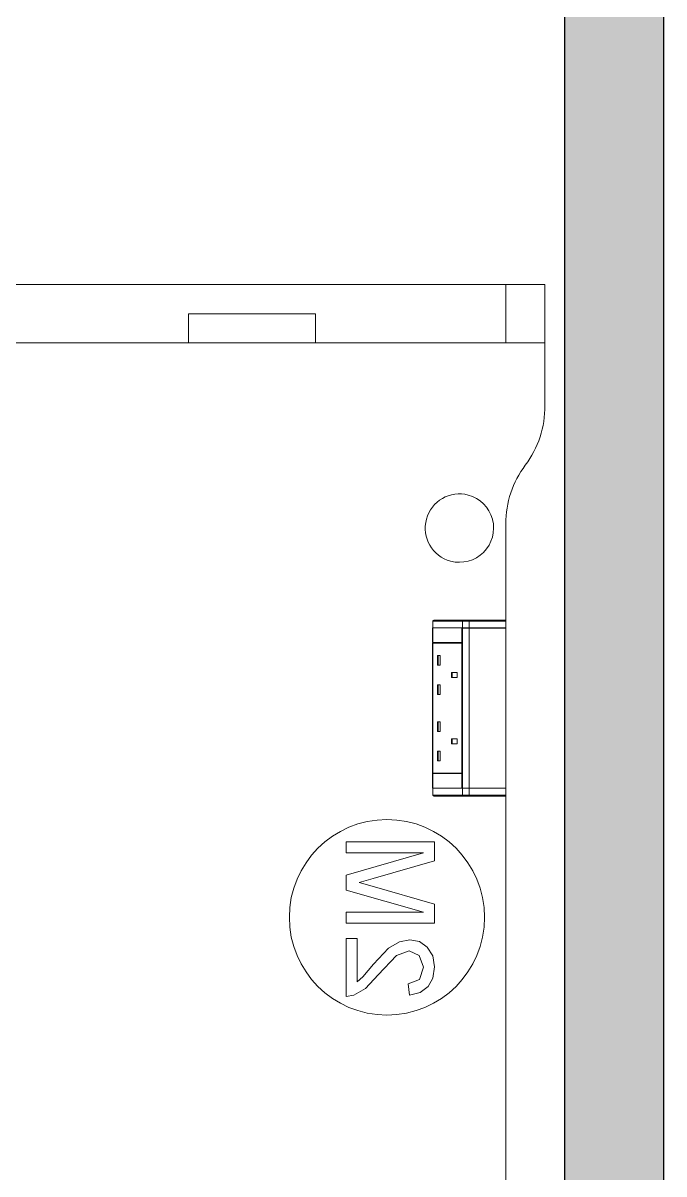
# Model space of a CAD drawing. Header units: millimetres. Extents: x 155927 to 317870, y -36033 to 97293.
# Drawn here: x 210035 to 210692, y 10074 to 11252 of the extents above; entities that cross this region are included whole.
import ezdxf

# ---------------------------------------------------------------- set-up
doc = ezdxf.new("R2010")
doc.units = ezdxf.units.MM
doc.header["$MEASUREMENT"] = 0
for name, color, linetype, lineweight in [('A-WALL-PATT', 7, 'CONTINUOUS', 9), ('I-FURN', 8, 'CONTINUOUS', 9), ('I-WALL', 7, 'CONTINUOUS', 9)]:
    doc.layers.add(name, color=color, linetype=linetype, lineweight=lineweight)

msp = doc.modelspace()

# ---------------------------------------------------------------- hatches: boundary and pattern name
at = {"layer": 'A-WALL-PATT'}
msp.add_hatch(color=256, dxfattribs=at).paths.add_polyline_path([(210604.5, 9369.6), (210691.8, 9369.6), (210691.8, 13505.6), (210589.8, 13505.6), (210589.8, 9369.6)], flags=0)

# ---------------------------------------------------------------- linework, layer by layer
at = {"layer": 'I-FURN'}
for p, q in [((209769.8, 10984.7), (210569.8, 10984.7)), ((210569.8, 10984.7), (209769.8, 10984.7)), ((209769.8, 10984.7), (210569.8, 10984.7)), ((210529.8, 10984.7), (209809.8, 10984.7)), ((210569.8, 10984.7), (210529.8, 10984.7)), ((210529.8, 10984.7), (210529.8, 10924.7)), ((210529.8, 10984.7), (210529.8, 10924.7)), ((210569.8, 10984.7), (210569.8, 10924.7)), ((210569.8, 10984.7), (210569.8, 10924.7)), ((210569.8, 10860.8), (210569.8, 10984.7)), ((210569.8, 10984.7), (210569.8, 10860.8)), ((210204.8, 10954.7), (210334.8, 10954.7)), ((210334.8, 10954.7), (210204.8, 10954.7)), ((210204.8, 10954.7), (210204.8, 10924.7)), ((210204.8, 10924.7), (210204.8, 10954.7)), ((210334.8, 10954.7), (210334.8, 10924.7)), ((210334.8, 10954.7), (210334.8, 10924.7)), ((210204.8, 10924.7), (209769.8, 10924.7)), ((209809.8, 10924.7), (210529.8, 10924.7)), ((210334.8, 10924.7), (210204.8, 10924.7)), ((210569.8, 10924.7), (210334.8, 10924.7)), ((210529.8, 10924.7), (210569.8, 10924.7)), ((210529.8, 10640.1), (210529.8, 10739.7)), ((210529.8, 10739.7), (210529.8, 10640.1)), ((210455, 10640.1), (210455, 10633.1)), ((210455, 10640.1), (210455.2, 10640.1)), ((210455, 10640.1), (210455, 10633.1)), ((210455, 10633.1), (210455, 10640.1)), ((210455.2, 10640.1), (210485.5, 10640.1)), ((210455.2, 10640.1), (210455.2, 10633.1)), ((210455.3, 10640.9), (210455.4, 10640.9)), ((210486.3, 10641.1), (210456, 10641.1)), ((210486.3, 10641.1), (210456, 10641.1)), ((210485.5, 10640.1), (210492.4, 10640.1)), ((210485.5, 10640.1), (210485.5, 10633.1)), ((210486.3, 10641.1), (210524.8, 10641.1)), ((210491.8, 10641.1), (210486.3, 10641.1)), ((210528.8, 10641.1), (210491.8, 10641.1)), ((210492.4, 10640.1), (210529.8, 10640.1)), ((210492.4, 10640.1), (210492.4, 10633.1)), ((210524.8, 10641.1), (210524.8, 10640.1)), ((210524.8, 10641.1), (210528.8, 10641.1)), ((210529.8, 10633.1), (210529.8, 10640.1)), ((210529.8, 10640.1), (210529.8, 10633.1)), ((210454.8, 10618.1), (210454.8, 10633.1)), ((210454.8, 10633.1), (210484.6, 10633.1)), ((210455, 10633.1), (210455.2, 10633.1)), ((210455, 10633), (210455, 10469.1)), ((210455.2, 10633.1), (210485.5, 10633.1)), ((210484.6, 10633.1), (210484.6, 10618.1)), ((210484.8, 10618.1), (210484.8, 10633)), ((210484.8, 10633), (210485.5, 10633)), ((210485.5, 10633.1), (210492.4, 10633.1)), ((210492.4, 10633), (210485.5, 10633)), ((210485.5, 10633), (210485.5, 10469.1)), ((210492.4, 10633.1), (210529.8, 10633.1)), ((210529.8, 10633), (210492.4, 10633)), ((210492.4, 10633), (210492.4, 10469.1)), ((210529.8, 10469.1), (210529.8, 10633)), ((210529.8, 10633), (210529.8, 10469.1)), ((210484.6, 10618.1), (210454.8, 10618.1)), ((210454.8, 10617.6), (210484.6, 10617.6)), ((210454.8, 10484.6), (210454.8, 10617.6)), ((210455.2, 10617.6), (210455.2, 10618.1)), ((210484.6, 10617.6), (210484.6, 10484.6)), ((210484.8, 10484.6), (210484.8, 10617.6)), ((210459.8, 10605), (210459.8, 10595)), ((210459.8, 10605), (210462.7, 10605)), ((210460.6, 10605), (210460.6, 10595)), ((210462.7, 10605), (210462.7, 10595)), ((210459.8, 10595), (210462.7, 10595)), ((210474.2, 10587.5), (210474.2, 10582.5)), ((210479.9, 10587.5), (210474.2, 10587.5)), ((210474.2, 10582.5), (210479.9, 10582.5)), ((210474.9, 10587.5), (210474.9, 10582.5)), ((210479.9, 10582.5), (210479.9, 10587.5)), ((210459.8, 10575), (210459.8, 10565)), ((210459.8, 10575), (210462.7, 10575)), ((210459.8, 10565), (210462.7, 10565)), ((210460.6, 10575), (210460.6, 10565)), ((210462.7, 10575), (210462.7, 10565)), ((210459.8, 10537.2), (210459.8, 10527.2)), ((210459.8, 10537.2), (210462.7, 10537.2)), ((210460.6, 10537.2), (210460.6, 10527.2)), ((210462.7, 10537.2), (210462.7, 10527.2)), ((210459.8, 10527.2), (210462.7, 10527.2)), ((210474.2, 10519.7), (210474.2, 10514.7)), ((210474.2, 10519.7), (210479.9, 10519.7)), ((210474.9, 10519.7), (210474.9, 10514.7)), ((210479.9, 10519.7), (210479.9, 10514.7)), ((210459.8, 10507.2), (210459.8, 10497.2)), ((210459.8, 10507.2), (210462.7, 10507.2)), ((210460.6, 10507.2), (210460.6, 10497.2)), ((210462.7, 10507.2), (210462.7, 10497.2)), ((210474.2, 10514.7), (210479.9, 10514.7)), ((210459.8, 10497.2), (210462.7, 10497.2)), ((210454.8, 10484.6), (210484.6, 10484.6)), ((210454.8, 10484.1), (210484.6, 10484.1)), ((210454.8, 10469.1), (210454.8, 10484.1)), ((210455.2, 10484.1), (210455.2, 10484.6)), ((210484.6, 10484.1), (210484.6, 10469.1)), ((210484.8, 10469.1), (210484.8, 10484.1)), ((210484.6, 10469.1), (210454.8, 10469.1)), ((210455, 10469), (210455, 10462)), ((210455.2, 10469), (210455, 10469)), ((210455, 10469), (210455, 10462)), ((210455, 10469), (210455, 10462)), ((210455.2, 10462), (210455, 10462)), ((210455.2, 10462), (210455.2, 10469)), ((210485.5, 10469), (210455.2, 10469)), ((210485.5, 10462), (210455.2, 10462)), ((210455.4, 10461.2), (210455.3, 10461.3)), ((210456, 10461), (210486.3, 10461)), ((210456, 10461), (210486.3, 10461)), ((210484.6, 10469.1), (210487.1, 10469.1)), ((210485.5, 10469.1), (210484.8, 10469.1)), ((210485.5, 10469.1), (210492.4, 10469.1)), ((210485.5, 10462), (210485.5, 10469)), ((210492.4, 10469), (210485.5, 10469)), ((210492.4, 10462), (210485.5, 10462)), ((210524.8, 10461), (210486.3, 10461)), ((210486.3, 10461), (210491.8, 10461)), ((210491.8, 10461), (210528.8, 10461)), ((210492.4, 10469.1), (210529.8, 10469.1)), ((210492.4, 10462), (210492.4, 10469)), ((210529.8, 10469), (210492.4, 10469)), ((210529.8, 10462), (210492.4, 10462)), ((210524.8, 10462), (210524.8, 10461)), ((210528.8, 10461), (210524.8, 10461)), ((210528.8, 10461), (210528.8, 10461)), ((210529.8, 10462), (210529.8, 10469)), ((210529.8, 10462), (210529.8, 10469)), ((210529.8, 9629.7), (210529.8, 10462)), ((210529.8, 10462), (210529.8, 9629.7)), ((210456.7, 10414.3), (210366.3, 10414.3)), ((210366.3, 10414.3), (210366.3, 10403)), ((210456.7, 10394.8), (210456.7, 10414.3)), ((210366.3, 10403), (210445.4, 10403)), ((210445.4, 10403), (210366.3, 10380.3)), ((210394.1, 10376.6), (210456.7, 10394.8)), ((210366.3, 10380.3), (210366.3, 10364.9)), ((210379.6, 10372.6), (210394.1, 10376.6)), ((210366.3, 10364.9), (210445.4, 10342.2)), ((210393, 10368.9), (210379.6, 10372.6)), ((210456.7, 10350.4), (210393, 10368.9)), ((210445.4, 10342.2), (210366.3, 10342.2)), ((210366.3, 10342.2), (210366.3, 10330.9)), ((210456.7, 10330.9), (210456.7, 10350.4)), ((210366.3, 10330.9), (210456.7, 10330.9)), ((210377.6, 10315.4), (210366.3, 10315.4)), ((210366.3, 10315.4), (210366.3, 10256.1)), ((210377.6, 10271), (210377.6, 10315.4)), ((210409.7, 10305.3), (210394.2, 10289.1)), ((210420.8, 10312), (210409.7, 10305.3)), ((210431.5, 10314), (210420.8, 10312)), ((210441.3, 10312.1), (210431.5, 10314)), ((210449.4, 10306.5), (210441.3, 10312.1)), ((210454.9, 10297.7), (210449.4, 10306.5)), ((210399.2, 10278.3), (210418, 10297.8)), ((210418, 10297.8), (210430.8, 10302.7)), ((210430.8, 10302.7), (210441.2, 10298.1)), ((210441.2, 10298.1), (210445.4, 10286.1)), ((210456.7, 10286.3), (210454.9, 10297.7)), ((210394.2, 10289.1), (210383.3, 10276.1)), ((210445.4, 10286.1), (210441.3, 10273.5)), ((210455.1, 10274.9), (210456.7, 10286.3)), ((210383.3, 10276.1), (210377.6, 10271)), ((210386.1, 10264.1), (210399.2, 10278.3)), ((210441.3, 10273.5), (210429.8, 10268.8)), ((210450.2, 10266.1), (210455.1, 10274.9)), ((210374.1, 10257.3), (210386.1, 10264.1)), ((210429.8, 10268.8), (210431.3, 10257.5)), ((210431.3, 10257.5), (210442.2, 10260.2)), ((210442.2, 10260.2), (210450.2, 10266.1)), ((210366.3, 10256.1), (210374.1, 10257.3))]:
    msp.add_line(p, q, dxfattribs=at)
at = {"layer": 'I-FURN', "flags": 128}
for points in [[(210455, 10640.1), (210455, 10640.2), (210455, 10640.2), (210455, 10640.3), (210455, 10640.3), (210455, 10640.3), (210455, 10640.4), (210455, 10640.4), (210455, 10640.5), (210455.1, 10640.5), (210455.1, 10640.5), (210455.1, 10640.6), (210455.1, 10640.6), (210455.1, 10640.6)], [(210491.8, 10641.1), (210491.7, 10641.1), (210491.5, 10641.1), (210491.4, 10641.1), (210491.3, 10641.1), (210491.1, 10641.1), (210491, 10641.1), (210490.8, 10641.1), (210490.7, 10641.1), (210490.5, 10641.1), (210490.3, 10641.1), (210490.2, 10641.1), (210490, 10641.1), (210489.9, 10641.1), (210489.7, 10641.1), (210489.6, 10641.1), (210489.4, 10641.1), (210489.2, 10641.1), (210489.1, 10641.1), (210488.9, 10641.1), (210488.8, 10641.1), (210488.6, 10641.1), (210488.4, 10641.1), (210488.3, 10641.1), (210488.1, 10641.1), (210488, 10641.1), (210487.8, 10641.1), (210487.7, 10641.1), (210487.6, 10641.1), (210487.4, 10641.1), (210487.3, 10641.1), (210487.2, 10641.1), (210487, 10641.1), (210486.9, 10641.1), (210486.8, 10641.1), (210486.7, 10641.1), (210486.6, 10641.1), (210486.5, 10641.1), (210486.4, 10641.1), (210486.3, 10641.1)], [(210528.8, 10641.1), (210528.6, 10641.1), (210528.1, 10641.1), (210527.6, 10641.1), (210526.9, 10641.1), (210526.1, 10641.1), (210525.1, 10641.1), (210524.1, 10641.1), (210522.9, 10641.1), (210521.5, 10641.1), (210520.1, 10641.1), (210518.5, 10641.1), (210516.8, 10641.1), (210515, 10641.1), (210513, 10641.1), (210511, 10641.1), (210508.8, 10641.1), (210506.6, 10641.1), (210504.2, 10641.1), (210501.8, 10641.1), (210499.2, 10641.1), (210496.6, 10641.1), (210493.9, 10641.1), (210491.8, 10641.1)], [(210524.8, 10641.1), (210525, 10641.1), (210525.2, 10641.1), (210525.3, 10641.1), (210525.5, 10641.1), (210525.6, 10641.1), (210525.8, 10641.1), (210525.9, 10641.1), (210526.1, 10641.1), (210526.3, 10641.1), (210526.4, 10641.1), (210526.5, 10641.1), (210526.7, 10641.1), (210526.8, 10641.1), (210527, 10641.1), (210527.1, 10641.1), (210527.2, 10641.1), (210527.4, 10641.1), (210527.5, 10641.1), (210527.6, 10641.1), (210527.7, 10641.1), (210527.8, 10641.1), (210527.9, 10641.1), (210528, 10641.1), (210528.1, 10641.1), (210528.2, 10641.1), (210528.3, 10641.1), (210528.4, 10641.1), (210528.4, 10641.1), (210528.5, 10641.1), (210528.6, 10641.1), (210528.6, 10641.1), (210528.7, 10641.1), (210528.7, 10641.1), (210528.8, 10641.1), (210528.8, 10641.1), (210528.8, 10641.1), (210528.8, 10641.1), (210528.8, 10641.1), (210528.8, 10641.1)], [(210528.8, 10641.1), (210528.9, 10641.1), (210528.9, 10641.1), (210529, 10641.1), (210529, 10641.1), (210529, 10641.1), (210529.1, 10641.1), (210529.1, 10641.1), (210529.2, 10641.1), (210529.2, 10641.1), (210529.2, 10641.1), (210529.3, 10641), (210529.3, 10641), (210529.3, 10641), (210529.4, 10641), (210529.4, 10641), (210529.4, 10640.9), (210529.5, 10640.9), (210529.5, 10640.9), (210529.5, 10640.9), (210529.6, 10640.8), (210529.6, 10640.8), (210529.6, 10640.8), (210529.6, 10640.7), (210529.7, 10640.7), (210529.7, 10640.7), (210529.7, 10640.6), (210529.7, 10640.6), (210529.7, 10640.6), (210529.8, 10640.5), (210529.8, 10640.5), (210529.8, 10640.5), (210529.8, 10640.4), (210529.8, 10640.4), (210529.8, 10640.3), (210529.8, 10640.3), (210529.8, 10640.3), (210529.8, 10640.2), (210529.8, 10640.2), (210529.8, 10640.1), (210529.8, 10640.1)], [(210528.8, 10641.1), (210528.8, 10641.1), (210528.8, 10641.1)], [(210455.1, 10461.5), (210455.1, 10461.5), (210455.1, 10461.6), (210455.1, 10461.6), (210455.1, 10461.7), (210455, 10461.7), (210455, 10461.7), (210455, 10461.8), (210455, 10461.8), (210455, 10461.8), (210455, 10461.9), (210455, 10461.9), (210455, 10462), (210455, 10462), (210455, 10462)], [(210486.3, 10461), (210486.4, 10461), (210486.5, 10461), (210486.6, 10461), (210486.7, 10461), (210486.8, 10461), (210486.9, 10461), (210487, 10461), (210487.2, 10461), (210487.3, 10461), (210487.4, 10461), (210487.6, 10461), (210487.7, 10461), (210487.8, 10461), (210488, 10461), (210488.1, 10461), (210488.3, 10461), (210488.4, 10461), (210488.6, 10461), (210488.8, 10461), (210488.9, 10461), (210489.1, 10461), (210489.2, 10461), (210489.4, 10461), (210489.6, 10461), (210489.7, 10461), (210489.9, 10461), (210490, 10461), (210490.2, 10461), (210490.3, 10461), (210490.5, 10461), (210490.7, 10461), (210490.8, 10461), (210491, 10461), (210491.1, 10461), (210491.3, 10461), (210491.4, 10461), (210491.5, 10461), (210491.7, 10461), (210491.8, 10461)], [(210491.8, 10461), (210494.6, 10461), (210497.3, 10461), (210499.9, 10461), (210502.4, 10461), (210504.9, 10461), (210507.2, 10461), (210509.4, 10461), (210511.5, 10461), (210513.6, 10461), (210515.5, 10461), (210517.2, 10461), (210518.9, 10461), (210520.5, 10461), (210521.9, 10461), (210523.2, 10461), (210524.4, 10461), (210525.4, 10461), (210526.3, 10461), (210527.1, 10461), (210527.8, 10461), (210528.3, 10461), (210528.6, 10461), (210528.8, 10461)], [(210528.8, 10461), (210528.8, 10461), (210528.8, 10461), (210528.8, 10461), (210528.8, 10461), (210528.8, 10461), (210528.7, 10461), (210528.7, 10461), (210528.6, 10461), (210528.6, 10461), (210528.5, 10461), (210528.5, 10461), (210528.4, 10461), (210528.3, 10461), (210528.2, 10461), (210528.1, 10461), (210528, 10461), (210528, 10461), (210527.8, 10461), (210527.7, 10461), (210527.6, 10461), (210527.5, 10461), (210527.4, 10461), (210527.3, 10461), (210527.1, 10461), (210527, 10461), (210526.9, 10461), (210526.7, 10461), (210526.6, 10461), (210526.4, 10461), (210526.3, 10461), (210526.1, 10461), (210526, 10461), (210525.8, 10461), (210525.7, 10461), (210525.5, 10461), (210525.4, 10461), (210525.2, 10461), (210525, 10461), (210524.9, 10461), (210524.8, 10461)], [(210529.8, 10462), (210529.8, 10462), (210529.8, 10461.9), (210529.8, 10461.9), (210529.8, 10461.9), (210529.8, 10461.8), (210529.8, 10461.8), (210529.8, 10461.7), (210529.8, 10461.7), (210529.8, 10461.7), (210529.8, 10461.6), (210529.7, 10461.6), (210529.7, 10461.6), (210529.7, 10461.5), (210529.7, 10461.5), (210529.7, 10461.5), (210529.6, 10461.4), (210529.6, 10461.4), (210529.6, 10461.4), (210529.6, 10461.3), (210529.5, 10461.3), (210529.5, 10461.3), (210529.5, 10461.2), (210529.4, 10461.2), (210529.4, 10461.2), (210529.4, 10461.2), (210529.3, 10461.2), (210529.3, 10461.1), (210529.3, 10461.1), (210529.2, 10461.1), (210529.2, 10461.1), (210529.2, 10461.1), (210529.1, 10461.1), (210529.1, 10461), (210529.1, 10461), (210529, 10461), (210529, 10461), (210528.9, 10461), (210528.9, 10461), (210528.9, 10461), (210528.8, 10461)]]:
    msp.add_lwpolyline(points, dxfattribs=at)
at = {"layer": 'I-FURN'}
for centre, radius, start, end in [((210469.8, 10859.7), 100, 323.1301, 0.6256), ((210469.8, 10859.7), 100, 323.1301, 0.6256), ((210629.8, 10739.7), 100, 143.1301, 180), ((210629.8, 10739.7), 100, 143.1301, 180), ((210482.3, 10735.3), 35, 75, 255), ((210482.3, 10735.3), 35, 15, 75), ((210482.3, 10735.3), 35, 255, 14.7004), ((210408.1, 10337), 100, 90, 270), ((210408.1, 10337), 100, 270, 90)]:
    msp.add_arc(centre, radius, start, end, dxfattribs=at)
for centre, major_axis, ratio, start_param, end_param in [((210456, 10640.1), (0, 1), 0.819152, 0, 1.570796), ((210486.3, 10640.1), (0, -1), 0.819152, 3.141593, 4.712389), ((210491.8, 10640.1), (0, -1), 0.56467, 1.570796, 3.141593), ((210528.8, 10640.1), (0, -1), 0.998113, 1.570796, 3.141593), ((210456, 10462), (0, -1), 0.819152, 4.712389, 6.283185), ((210486.3, 10462), (0, -1), 0.819152, 4.712389, 6.283185), ((210491.8, 10462), (0, -1), 0.56467, 0, 1.570796), ((210528.8, 10462), (0, -1), 0.998113, 0, 1.570796)]:
    msp.add_ellipse(centre, major_axis=major_axis, ratio=ratio, start_param=start_param, end_param=end_param, dxfattribs=at)
at = {"layer": 'I-WALL', "lineweight": 30}
for p, q in [((210589.8, 13505.6), (210589.8, 9369.6)), ((210691.8, 9369.6), (210691.8, 13505.6))]:
    msp.add_line(p, q, dxfattribs=at)

doc.saveas('drawing.dxf')
